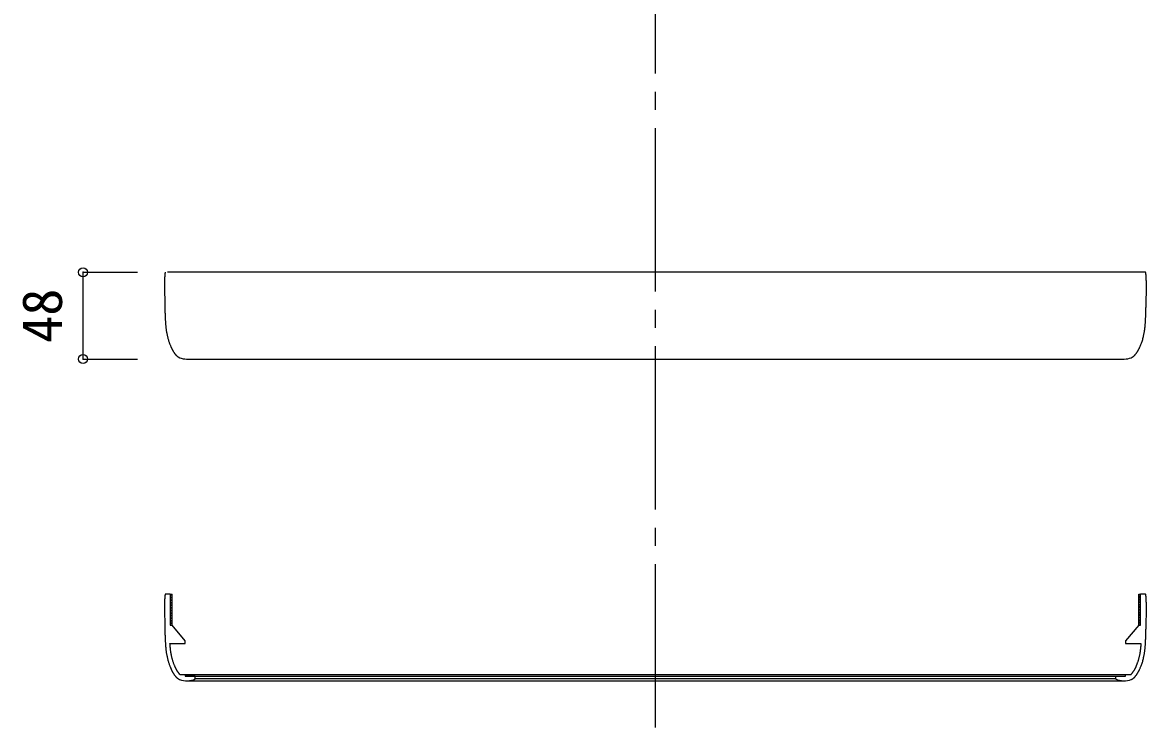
# Model space of a CAD drawing. Units: millimetres, scale not verified. Extents: x -1420 to 1420, y -994 to 994.
# Drawn here: x -703 to -85, y -138 to 250 of the extents above; entities that cross this region are included whole.
import ezdxf
from ezdxf.enums import TextEntityAlignment as Align

# ---------------------------------------------------------------- set-up
doc = ezdxf.new("R2010")
doc.units = ezdxf.units.MM
doc.header["$LTSCALE"] = 10
doc.header["$PDMODE"] = 32
doc.header["$PDSIZE"] = 5
doc.linetypes.add('CHAIN2', pattern=[12, 9, -1, 1, -1])
doc.layers.add('1-0', color=7, linetype='Continuous')
doc.layers.add('1-F', color=7, linetype='Continuous')
doc.styles.add('ＭＳ ゴシック', font='')
doc.styles.get('ＭＳ ゴシック').set_extended_font_data('MS Gothic')

msp = doc.modelspace()

# ---------------------------------------------------------------- linework, layer by layer
at = {"layer": '1-0'}
for p, q in [((-90.53, 112.24), (-623.6, 112.24)), ((-85.24, 112.24), (-623.6, 112.24)), ((-625.25, 102.24), (-625.04, 96.24)), ((-84.96, 96.24), (-84.75, 102.24)), ((-620.68, 69.33), (-620.57, 69.13)), ((-612.98, 64.5), (-97.02, 64.5)), ((-622, -65.87), (-621.08, -64.95)), ((-622, -64.95), (-622, -82.08)), ((-622, -64.95), (-621, -64.95)), ((-622, -67.28), (-621, -66.28)), ((-622, -68.7), (-621, -67.7)), ((-621, -82.08), (-621, -64.95)), ((-89, -65.53), (-88.42, -64.95)), ((-89, -82.08), (-89, -64.95)), ((-89, -64.95), (-88, -64.95)), ((-89, -66.94), (-88, -65.94)), ((-89, -68.36), (-88, -67.36)), ((-85.24, -64.95), (-88, -64.95)), ((-88, -82.08), (-88, -64.95)), ((-622, -70.11), (-621, -69.11)), ((-622, -71.53), (-621, -70.53)), ((-622, -72.94), (-621, -71.94)), ((-622, -74.35), (-621, -73.35)), ((-89, -69.77), (-88, -68.77)), ((-89, -71.18), (-88, -70.18)), ((-89, -72.6), (-88, -71.6)), ((-89, -74.01), (-88, -73.01)), ((-625.25, -74.95), (-625.04, -80.95)), ((-622, -75.77), (-621, -74.77)), ((-622, -77.18), (-621, -76.18)), ((-622, -78.6), (-621, -77.6)), ((-622, -80.01), (-621, -79.01)), ((-89, -75.43), (-88, -74.43)), ((-89, -76.84), (-88, -75.84)), ((-89, -78.25), (-88, -77.25)), ((-89, -79.67), (-88, -78.67)), ((-89, -81.08), (-88, -80.08)), ((-84.96, -80.95), (-84.75, -74.95)), ((-622, -81.42), (-621, -80.42)), ((-622, -82.08), (-621, -82.08)), ((-621.24, -82.08), (-621, -81.84)), ((-89, -82.08), (-88, -82.08)), ((-88.59, -82.08), (-88, -81.5)), ((-96.25, -92.07), (-87.83, -92.07)), ((-616.72, -109.09), (-617.09, -108.64)), ((-616.72, -109.09), (-93.28, -109.09)), ((-613.75, -109.09), (-613.75, -110.09)), ((-613.75, -110.09), (-96.25, -110.09)), ((-608.25, -110.09), (-613.75, -110.09)), ((-608.25, -111.59), (-608.25, -110.09)), ((-96.25, -110.09), (-96.25, -109.09)), ((-92.97, -108.72), (-93.28, -109.09)), ((-612.98, -112.69), (-97.02, -112.69))]:
    msp.add_line(p, q, dxfattribs=at)
for points in [[(-624.76, 112.24), (-624.76, 112.24), (-624.77, 112.22), (-624.77, 112.2), (-624.78, 112.17), (-624.79, 112.15), (-624.8, 112.13), (-624.81, 112.1), (-624.81, 112.07), (-624.82, 112.04), (-624.83, 112.01), (-624.84, 111.98), (-624.85, 111.95), (-624.86, 111.92), (-624.86, 111.88), (-624.87, 111.85), (-624.88, 111.81), (-624.88, 111.78), (-624.89, 111.74), (-624.89, 111.7), (-624.9, 111.66), (-624.91, 111.62), (-624.91, 111.57), (-624.92, 111.53), (-624.92, 111.48), (-624.93, 111.43), (-624.94, 111.37), (-624.94, 111.31), (-624.95, 111.24), (-624.96, 111.16), (-624.97, 111.07), (-624.97, 110.98), (-624.98, 110.88), (-624.99, 110.77), (-625, 110.65), (-625.01, 110.53), (-625.02, 110.4), (-625.03, 110.27), (-625.04, 110.12), (-625.05, 109.98)], [(-84.97, 110.23), (-84.98, 110.33), (-84.98, 110.44), (-84.99, 110.54), (-85, 110.64), (-85, 110.74), (-85.01, 110.84), (-85.02, 110.93), (-85.03, 111.02), (-85.04, 111.11), (-85.05, 111.2), (-85.05, 111.28), (-85.06, 111.36), (-85.07, 111.43), (-85.08, 111.5), (-85.09, 111.56), (-85.09, 111.62), (-85.1, 111.67), (-85.11, 111.71), (-85.11, 111.75), (-85.12, 111.79), (-85.13, 111.83), (-85.13, 111.87), (-85.14, 111.91), (-85.15, 111.94), (-85.16, 111.98), (-85.17, 112.01), (-85.18, 112.05), (-85.19, 112.08), (-85.2, 112.11), (-85.21, 112.14), (-85.22, 112.17), (-85.22, 112.19), (-85.23, 112.21), (-85.24, 112.24), (-85.24, 112.24)], [(-625.05, 109.98), (-625.06, 109.82), (-625.07, 109.67), (-625.08, 109.5), (-625.08, 109.32), (-625.09, 109.14), (-625.1, 108.94), (-625.11, 108.73), (-625.12, 108.52), (-625.12, 108.29), (-625.13, 108.05), (-625.14, 107.8), (-625.15, 107.54), (-625.15, 107.25), (-625.16, 106.95), (-625.17, 106.63), (-625.18, 106.3), (-625.18, 105.94), (-625.19, 105.57), (-625.2, 105.19), (-625.21, 104.79), (-625.22, 104.39), (-625.22, 103.98), (-625.23, 103.56), (-625.24, 103.13), (-625.24, 102.7), (-625.25, 102.25), (-625.25, 102.24)], [(-84.75, 102.24), (-84.75, 102.25), (-84.75, 102.5), (-84.76, 102.76), (-84.76, 103.02), (-84.77, 103.29), (-84.77, 103.56), (-84.78, 103.84), (-84.78, 104.13), (-84.79, 104.43), (-84.79, 104.72), (-84.8, 105.02), (-84.8, 105.31), (-84.81, 105.6), (-84.81, 105.9), (-84.82, 106.19), (-84.83, 106.48), (-84.83, 106.76), (-84.84, 107.04), (-84.85, 107.31), (-84.85, 107.56), (-84.86, 107.8), (-84.87, 108.02), (-84.87, 108.23), (-84.88, 108.42), (-84.89, 108.59), (-84.89, 108.76), (-84.9, 108.92), (-84.91, 109.06), (-84.91, 109.2), (-84.92, 109.32), (-84.92, 109.44), (-84.93, 109.55), (-84.93, 109.65), (-84.94, 109.74), (-84.94, 109.84), (-84.95, 109.93), (-84.96, 110.03), (-84.96, 110.13), (-84.97, 110.23)], [(-625.04, 96.24), (-625.04, 96.21), (-625.02, 95.45), (-625, 94.7), (-624.99, 93.97), (-624.97, 93.27), (-624.95, 92.59), (-624.94, 91.93), (-624.92, 91.3), (-624.91, 90.68), (-624.89, 90.1), (-624.88, 89.53), (-624.86, 88.99), (-624.84, 88.48), (-624.82, 87.99), (-624.8, 87.53), (-624.78, 87.1), (-624.76, 86.68), (-624.74, 86.29), (-624.72, 85.91), (-624.7, 85.55), (-624.68, 85.19), (-624.66, 84.85), (-624.63, 84.53), (-624.61, 84.21), (-624.58, 83.91), (-624.56, 83.62), (-624.53, 83.32), (-624.51, 83.01), (-624.48, 82.7), (-624.45, 82.39), (-624.41, 82.07), (-624.38, 81.75), (-624.35, 81.43), (-624.31, 81.1), (-624.26, 80.75), (-624.21, 80.39), (-624.16, 80.02), (-624.09, 79.63), (-624.03, 79.24)], [(-85.69, 81.16), (-85.66, 81.41), (-85.63, 81.64), (-85.61, 81.86), (-85.58, 82.09), (-85.56, 82.34), (-85.53, 82.6), (-85.51, 82.88), (-85.48, 83.18), (-85.45, 83.5), (-85.42, 83.83), (-85.39, 84.19), (-85.36, 84.56), (-85.34, 84.94), (-85.31, 85.35), (-85.28, 85.76), (-85.26, 86.2), (-85.24, 86.65), (-85.22, 87.11), (-85.2, 87.59), (-85.18, 88.09), (-85.16, 88.58), (-85.14, 89.09), (-85.12, 89.6), (-85.11, 90.11), (-85.09, 90.63), (-85.08, 91.15), (-85.07, 91.68), (-85.06, 92.22), (-85.04, 92.77), (-85.03, 93.32), (-85.02, 93.88), (-85, 94.45), (-84.99, 95.03), (-84.97, 95.62), (-84.96, 96.21), (-84.96, 96.24)], [(-89.81, 68.49), (-89.7, 68.67), (-89.59, 68.85), (-89.48, 69.04), (-89.38, 69.22), (-89.28, 69.4), (-89.19, 69.57), (-89.1, 69.74), (-89.02, 69.89), (-88.94, 70.05), (-88.86, 70.2), (-88.78, 70.36), (-88.69, 70.55), (-88.59, 70.78), (-88.47, 71.05), (-88.33, 71.34), (-88.18, 71.67), (-88.02, 72.04), (-87.85, 72.43), (-87.67, 72.86), (-87.5, 73.3), (-87.33, 73.76), (-87.17, 74.23), (-87.02, 74.73), (-86.87, 75.24), (-86.73, 75.77), (-86.59, 76.32), (-86.47, 76.86), (-86.35, 77.38), (-86.25, 77.85), (-86.15, 78.3), (-86.07, 78.72), (-86, 79.1), (-85.94, 79.45), (-85.89, 79.77), (-85.84, 80.07), (-85.8, 80.36), (-85.76, 80.64), (-85.73, 80.91), (-85.69, 81.16)], [(-624.03, 79.24), (-623.95, 78.82), (-623.87, 78.4), (-623.78, 77.97), (-623.69, 77.54), (-623.59, 77.12), (-623.49, 76.69), (-623.38, 76.27), (-623.27, 75.85), (-623.15, 75.43), (-623.03, 75.01), (-622.9, 74.6), (-622.78, 74.21), (-622.66, 73.83), (-622.53, 73.48), (-622.41, 73.14), (-622.3, 72.83), (-622.18, 72.53), (-622.06, 72.25), (-621.95, 71.99), (-621.84, 71.73), (-621.74, 71.49), (-621.63, 71.26), (-621.54, 71.05), (-621.44, 70.84), (-621.35, 70.64), (-621.27, 70.46), (-621.18, 70.28), (-621.09, 70.1), (-621, 69.92), (-620.9, 69.73), (-620.79, 69.53), (-620.68, 69.33)], [(-620.57, 69.13), (-620.45, 68.93), (-620.33, 68.73), (-620.21, 68.54), (-620.1, 68.35), (-619.98, 68.18), (-619.88, 68.02), (-619.77, 67.86), (-619.67, 67.71), (-619.57, 67.58), (-619.47, 67.45), (-619.38, 67.33), (-619.29, 67.21), (-619.2, 67.1), (-619.12, 67), (-619.03, 66.9), (-618.96, 66.81), (-618.88, 66.72), (-618.81, 66.64), (-618.73, 66.56), (-618.65, 66.48), (-618.57, 66.4), (-618.49, 66.32), (-618.4, 66.25), (-618.31, 66.18), (-618.22, 66.11), (-618.13, 66.04), (-618.04, 65.97), (-617.96, 65.91), (-617.87, 65.85), (-617.79, 65.79), (-617.7, 65.74), (-617.62, 65.68), (-617.54, 65.63), (-617.46, 65.58), (-617.38, 65.53), (-617.3, 65.48), (-617.22, 65.44), (-617.14, 65.39), (-617.06, 65.34)], [(-93.11, 65.24), (-93.1, 65.24), (-92.99, 65.3), (-92.88, 65.36), (-92.77, 65.43), (-92.66, 65.49), (-92.56, 65.55), (-92.45, 65.62), (-92.35, 65.68), (-92.24, 65.75), (-92.14, 65.82), (-92.04, 65.89), (-91.95, 65.95), (-91.86, 66.02), (-91.77, 66.09), (-91.69, 66.16), (-91.61, 66.23), (-91.53, 66.3), (-91.46, 66.37), (-91.39, 66.44), (-91.33, 66.5), (-91.27, 66.57), (-91.21, 66.63), (-91.15, 66.69), (-91.1, 66.75), (-91.05, 66.8), (-91, 66.86), (-90.94, 66.93), (-90.88, 67.01), (-90.81, 67.1), (-90.73, 67.2), (-90.64, 67.31), (-90.55, 67.43), (-90.45, 67.56), (-90.34, 67.7), (-90.24, 67.84), (-90.13, 67.99), (-90.03, 68.15), (-89.92, 68.31), (-89.81, 68.49)], [(-617.06, 65.34), (-616.98, 65.29), (-616.9, 65.24), (-616.89, 65.24)], [(-625.04, -67.06), (-625.05, -67.21), (-625.06, -67.36), (-625.07, -67.52), (-625.08, -67.69), (-625.08, -67.86), (-625.09, -68.05), (-625.1, -68.25), (-625.11, -68.45), (-625.12, -68.67), (-625.12, -68.89), (-625.13, -69.13), (-625.14, -69.38), (-625.15, -69.65), (-625.15, -69.93), (-625.16, -70.23), (-625.17, -70.55), (-625.18, -70.89), (-625.18, -71.24), (-625.19, -71.61), (-625.2, -72), (-625.21, -72.39), (-625.22, -72.79), (-625.22, -73.2), (-625.23, -73.62), (-625.24, -74.05), (-625.24, -74.49), (-625.25, -74.93), (-625.25, -74.95)], [(-622, -64.95), (-624.76, -64.95), (-624.76, -64.95), (-624.77, -64.97), (-624.77, -64.99), (-624.78, -65.01), (-624.79, -65.03), (-624.8, -65.06), (-624.81, -65.09), (-624.81, -65.11), (-624.82, -65.14), (-624.83, -65.17), (-624.84, -65.2), (-624.85, -65.24), (-624.86, -65.27), (-624.86, -65.3), (-624.87, -65.34), (-624.88, -65.37), (-624.88, -65.41), (-624.89, -65.44), (-624.89, -65.48), (-624.9, -65.52), (-624.91, -65.57), (-624.91, -65.61), (-624.92, -65.66), (-624.92, -65.71), (-624.93, -65.76), (-624.94, -65.81), (-624.94, -65.87), (-624.95, -65.94), (-624.96, -66.02), (-624.97, -66.11), (-624.97, -66.2), (-624.98, -66.31), (-624.99, -66.42), (-625, -66.53), (-625.01, -66.66), (-625.02, -66.78), (-625.03, -66.92), (-625.04, -67.06)], [(-84.97, -66.95), (-84.98, -66.85), (-84.98, -66.75), (-84.99, -66.64), (-85, -66.54), (-85, -66.45), (-85.01, -66.35), (-85.02, -66.25), (-85.03, -66.16), (-85.04, -66.07), (-85.05, -65.99), (-85.05, -65.9), (-85.06, -65.82), (-85.07, -65.75), (-85.08, -65.69), (-85.09, -65.62), (-85.09, -65.57), (-85.1, -65.52), (-85.11, -65.47), (-85.11, -65.43), (-85.12, -65.39), (-85.13, -65.35), (-85.13, -65.31), (-85.14, -65.28), (-85.15, -65.24), (-85.16, -65.21), (-85.17, -65.17), (-85.18, -65.14), (-85.19, -65.1), (-85.2, -65.07), (-85.21, -65.05), (-85.22, -65.02), (-85.22, -64.99), (-85.23, -64.97), (-85.24, -64.95), (-85.24, -64.95)], [(-84.75, -74.95), (-84.75, -74.93), (-84.75, -74.68), (-84.76, -74.43), (-84.76, -74.16), (-84.77, -73.9), (-84.77, -73.62), (-84.78, -73.34), (-84.78, -73.05), (-84.79, -72.76), (-84.79, -72.46), (-84.8, -72.17), (-84.8, -71.87), (-84.81, -71.58), (-84.81, -71.29), (-84.82, -71), (-84.83, -70.71), (-84.83, -70.42), (-84.84, -70.14), (-84.85, -69.87), (-84.85, -69.62), (-84.86, -69.39), (-84.87, -69.17), (-84.87, -68.96), (-84.88, -68.77), (-84.89, -68.59), (-84.89, -68.42), (-84.9, -68.27), (-84.91, -68.12), (-84.91, -67.99), (-84.92, -67.86), (-84.92, -67.74), (-84.93, -67.64), (-84.93, -67.54), (-84.94, -67.44), (-84.94, -67.35), (-84.95, -67.25), (-84.96, -67.15), (-84.96, -67.05), (-84.97, -66.95)], [(-625.04, -80.95), (-625.04, -80.97), (-625.02, -81.74), (-625, -82.49), (-624.99, -83.21), (-624.97, -83.91), (-624.95, -84.59), (-624.94, -85.25), (-624.92, -85.89), (-624.91, -86.5), (-624.89, -87.09), (-624.88, -87.65), (-624.86, -88.19), (-624.84, -88.7), (-624.82, -89.19), (-624.8, -89.65), (-624.78, -90.09), (-624.76, -90.5), (-624.74, -90.89), (-624.72, -91.27), (-624.7, -91.64), (-624.68, -91.99), (-624.66, -92.33), (-624.63, -92.66), (-624.61, -92.97), (-624.58, -93.27), (-624.56, -93.57), (-624.53, -93.87), (-624.51, -94.17), (-624.48, -94.48), (-624.45, -94.79), (-624.41, -95.11), (-624.38, -95.43), (-624.35, -95.76), (-624.31, -96.09), (-624.26, -96.44), (-624.21, -96.79), (-624.16, -97.17), (-624.09, -97.55), (-624.03, -97.95)], [(-613.75, -92.07), (-613.75, -90.72), (-621, -82.08)], [(-89, -82.08), (-96.25, -90.72), (-96.25, -92.07)], [(-85.69, -96.02), (-85.66, -95.78), (-85.63, -95.54), (-85.61, -95.32), (-85.58, -95.09), (-85.56, -94.85), (-85.53, -94.58), (-85.51, -94.3), (-85.48, -94), (-85.45, -93.69), (-85.42, -93.35), (-85.39, -93), (-85.36, -92.63), (-85.34, -92.24), (-85.31, -91.84), (-85.28, -91.42), (-85.26, -90.99), (-85.24, -90.54), (-85.22, -90.07), (-85.2, -89.59), (-85.18, -89.1), (-85.16, -88.6), (-85.14, -88.1), (-85.12, -87.59), (-85.11, -87.08), (-85.09, -86.56), (-85.08, -86.03), (-85.07, -85.5), (-85.06, -84.96), (-85.04, -84.42), (-85.03, -83.86), (-85.02, -83.3), (-85, -82.73), (-84.99, -82.15), (-84.97, -81.57), (-84.96, -80.97), (-84.96, -80.95)], [(-622.06, -93.31), (-622.08, -93.1), (-622.1, -92.9), (-622.11, -92.7), (-622.13, -92.5), (-622.15, -92.3), (-622.16, -92.09), (-622.17, -92.07), (-613.75, -92.07)], [(-87.83, -92.07), (-87.84, -92.09), (-87.85, -92.3), (-87.87, -92.5), (-87.88, -92.7), (-87.9, -92.9), (-87.92, -93.1), (-87.94, -93.31), (-87.95, -93.51), (-87.97, -93.71), (-87.99, -93.91), (-88.01, -94.12), (-88.03, -94.32), (-88.05, -94.52), (-88.07, -94.73), (-88.09, -94.94), (-88.11, -95.14), (-88.13, -95.35), (-88.16, -95.56), (-88.19, -95.79), (-88.22, -96.03), (-88.25, -96.28), (-88.29, -96.55), (-88.33, -96.82), (-88.37, -97.11), (-88.42, -97.41), (-88.47, -97.72), (-88.52, -98.04), (-88.59, -98.37), (-88.66, -98.71), (-88.73, -99.06), (-88.82, -99.42), (-88.9, -99.78), (-89, -100.15), (-89.1, -100.53), (-89.2, -100.89), (-89.3, -101.23), (-89.4, -101.57), (-89.5, -101.9), (-89.61, -102.21)], [(-624.03, -97.95), (-623.95, -98.36), (-623.87, -98.78), (-623.78, -99.21), (-623.69, -99.64), (-623.59, -100.07), (-623.49, -100.49), (-623.38, -100.92), (-623.27, -101.34), (-623.15, -101.76), (-623.03, -102.18), (-622.9, -102.59), (-622.78, -102.98), (-622.66, -103.35), (-622.53, -103.7), (-622.41, -104.04), (-622.3, -104.36), (-622.18, -104.65), (-622.06, -104.93), (-621.95, -105.2), (-621.84, -105.45), (-621.74, -105.69), (-621.63, -105.92), (-621.54, -106.14), (-621.44, -106.35), (-621.35, -106.54), (-621.27, -106.72), (-621.18, -106.9), (-621.09, -107.08), (-621, -107.27), (-620.9, -107.46), (-620.79, -107.65), (-620.68, -107.85), (-620.57, -108.05), (-620.45, -108.25), (-620.33, -108.46), (-620.21, -108.65), (-620.1, -108.83), (-619.98, -109.01), (-619.88, -109.17)], [(-619.66, -104.2), (-619.77, -103.92), (-619.88, -103.62), (-620, -103.31), (-620.12, -102.97), (-620.25, -102.62), (-620.38, -102.26), (-620.5, -101.9), (-620.61, -101.54), (-620.72, -101.18), (-620.82, -100.82), (-620.92, -100.46), (-621.02, -100.1), (-621.1, -99.74), (-621.19, -99.39), (-621.26, -99.05), (-621.34, -98.72), (-621.4, -98.4), (-621.46, -98.09), (-621.52, -97.8), (-621.57, -97.52), (-621.61, -97.24), (-621.65, -96.98), (-621.69, -96.73), (-621.72, -96.48), (-621.75, -96.24), (-621.79, -96.01), (-621.81, -95.78), (-621.84, -95.56), (-621.86, -95.35), (-621.89, -95.14), (-621.91, -94.94), (-621.93, -94.73), (-621.95, -94.52), (-621.97, -94.32), (-621.99, -94.12), (-622.01, -93.91), (-622.03, -93.71), (-622.05, -93.51), (-622.06, -93.31)], [(-89.81, -108.7), (-89.7, -108.52), (-89.59, -108.33), (-89.48, -108.14), (-89.38, -107.96), (-89.28, -107.79), (-89.19, -107.61), (-89.1, -107.45), (-89.02, -107.29), (-88.94, -107.14), (-88.86, -106.99), (-88.78, -106.83), (-88.69, -106.63), (-88.59, -106.4), (-88.47, -106.14), (-88.33, -105.84), (-88.18, -105.51), (-88.02, -105.15), (-87.85, -104.75), (-87.67, -104.33), (-87.5, -103.89), (-87.33, -103.43), (-87.17, -102.95), (-87.02, -102.46), (-86.87, -101.94), (-86.73, -101.41), (-86.59, -100.86), (-86.47, -100.32), (-86.35, -99.81), (-86.25, -99.33), (-86.15, -98.88), (-86.07, -98.47), (-86, -98.08), (-85.94, -97.73), (-85.89, -97.41), (-85.84, -97.11), (-85.8, -96.82), (-85.76, -96.55), (-85.73, -96.28), (-85.69, -96.02)], [(-617.09, -108.64), (-617.17, -108.54), (-617.25, -108.44), (-617.33, -108.34), (-617.41, -108.25), (-617.48, -108.16), (-617.55, -108.07), (-617.62, -107.98), (-617.68, -107.89), (-617.74, -107.81), (-617.8, -107.73), (-617.86, -107.65), (-617.91, -107.58), (-617.97, -107.5), (-618.02, -107.43), (-618.07, -107.35), (-618.12, -107.27), (-618.17, -107.19), (-618.23, -107.11), (-618.28, -107.03), (-618.33, -106.94), (-618.38, -106.86), (-618.43, -106.77), (-618.49, -106.68), (-618.54, -106.58), (-618.59, -106.49), (-618.64, -106.39), (-618.7, -106.29), (-618.75, -106.19), (-618.81, -106.08), (-618.87, -105.96), (-618.93, -105.82), (-619.01, -105.67), (-619.08, -105.5), (-619.17, -105.32), (-619.26, -105.13), (-619.35, -104.92), (-619.45, -104.7), (-619.55, -104.46), (-619.66, -104.2)], [(-89.61, -102.21), (-89.71, -102.51), (-89.81, -102.81), (-89.92, -103.08), (-90.01, -103.35), (-90.11, -103.59), (-90.2, -103.83), (-90.28, -104.04), (-90.36, -104.24), (-90.44, -104.43), (-90.51, -104.6), (-90.58, -104.76), (-90.65, -104.91), (-90.71, -105.06), (-90.77, -105.2), (-90.83, -105.33), (-90.89, -105.45), (-90.94, -105.57), (-90.99, -105.67), (-91.04, -105.78), (-91.1, -105.89), (-91.16, -106.01), (-91.22, -106.13), (-91.29, -106.26), (-91.35, -106.39), (-91.43, -106.52), (-91.5, -106.66), (-91.58, -106.81), (-91.66, -106.94), (-91.75, -107.08), (-91.83, -107.21), (-91.92, -107.35), (-92.01, -107.47), (-92.1, -107.6), (-92.19, -107.72), (-92.28, -107.84), (-92.37, -107.96), (-92.45, -108.06), (-92.53, -108.16), (-92.6, -108.26)], [(-619.88, -109.17), (-619.77, -109.32), (-619.67, -109.47), (-619.57, -109.61), (-619.47, -109.73), (-619.38, -109.86), (-619.29, -109.97), (-619.2, -110.08), (-619.12, -110.19), (-619.03, -110.29), (-618.96, -110.38), (-618.88, -110.47), (-618.81, -110.55), (-618.73, -110.63), (-618.65, -110.71), (-618.57, -110.78), (-618.49, -110.86), (-618.4, -110.93), (-618.31, -111.01), (-618.22, -111.08), (-618.13, -111.15), (-618.04, -111.21), (-617.96, -111.27), (-617.87, -111.34), (-617.79, -111.39), (-617.7, -111.45), (-617.62, -111.5), (-617.54, -111.55), (-617.46, -111.6), (-617.38, -111.65), (-617.3, -111.7), (-617.22, -111.75), (-617.14, -111.8), (-617.06, -111.85), (-616.98, -111.89), (-616.9, -111.94), (-616.89, -111.95)], [(-616.72, -109.09), (-616.73, -109.08), (-616.82, -108.97), (-616.91, -108.86), (-617, -108.75)], [(-101.75, -110.09), (-101.75, -111.59), (-608.25, -111.59)], [(-93.03, -108.79), (-93.09, -108.86), (-93.15, -108.93), (-93.21, -109.01), (-93.27, -109.08), (-93.28, -109.09)], [(-93.11, -111.95), (-93.1, -111.94), (-92.99, -111.88), (-92.88, -111.82), (-92.77, -111.76), (-92.66, -111.69), (-92.56, -111.63), (-92.45, -111.57), (-92.35, -111.5), (-92.24, -111.43), (-92.14, -111.37), (-92.04, -111.3), (-91.95, -111.23), (-91.86, -111.16), (-91.77, -111.09), (-91.69, -111.03), (-91.61, -110.96), (-91.53, -110.89), (-91.46, -110.82), (-91.39, -110.75), (-91.33, -110.68), (-91.27, -110.62), (-91.21, -110.56), (-91.15, -110.5), (-91.1, -110.44), (-91.05, -110.38), (-91, -110.32), (-90.94, -110.25), (-90.88, -110.17), (-90.81, -110.08), (-90.73, -109.98), (-90.64, -109.87), (-90.55, -109.75), (-90.45, -109.63), (-90.34, -109.49), (-90.24, -109.35), (-90.13, -109.19), (-90.03, -109.04), (-89.92, -108.87), (-89.81, -108.7)], [(-92.6, -108.26), (-92.67, -108.35), (-92.74, -108.43), (-92.8, -108.5), (-92.86, -108.57), (-92.91, -108.65), (-92.97, -108.72)]]:
    msp.add_lwpolyline(points, dxfattribs=at)
for centre, start, end in [((-612.98, 75.23), 248.61837, 270), ((-97.02, 75.23), 270, 291.38163), ((-612.98, -101.95), 248.61837, 296.15261), ((-97.02, -101.95), 243.84739, 291.38163)]:
    msp.add_arc(centre, 10.73, start, end, dxfattribs=at)
at = {"layer": '1-F', "linetype": 'CHAIN2'}
msp.add_line((-355, -138.37), (-355, 877.16), dxfattribs=at)
at = {"layer": '1-F'}
for p, q in [((-670, 64.5), (-670, 112.24)), ((-670, 112.24), (-640, 112.24)), ((-670, 64.5), (-640, 64.5))]:
    msp.add_line(p, q, dxfattribs=at)
for p in [(-670, 112.24), (-670, 64.5)]:
    msp.add_point(p, dxfattribs=at)

# ---------------------------------------------------------------- texts
at = {"layer": '1-F', "style": 'ＭＳ ゴシック'}
msp.add_text('48', height=21.99, rotation=90, dxfattribs=at).set_placement((-675, 73.37), align=Align.BOTTOM_LEFT)

doc.saveas('drawing.dxf')
